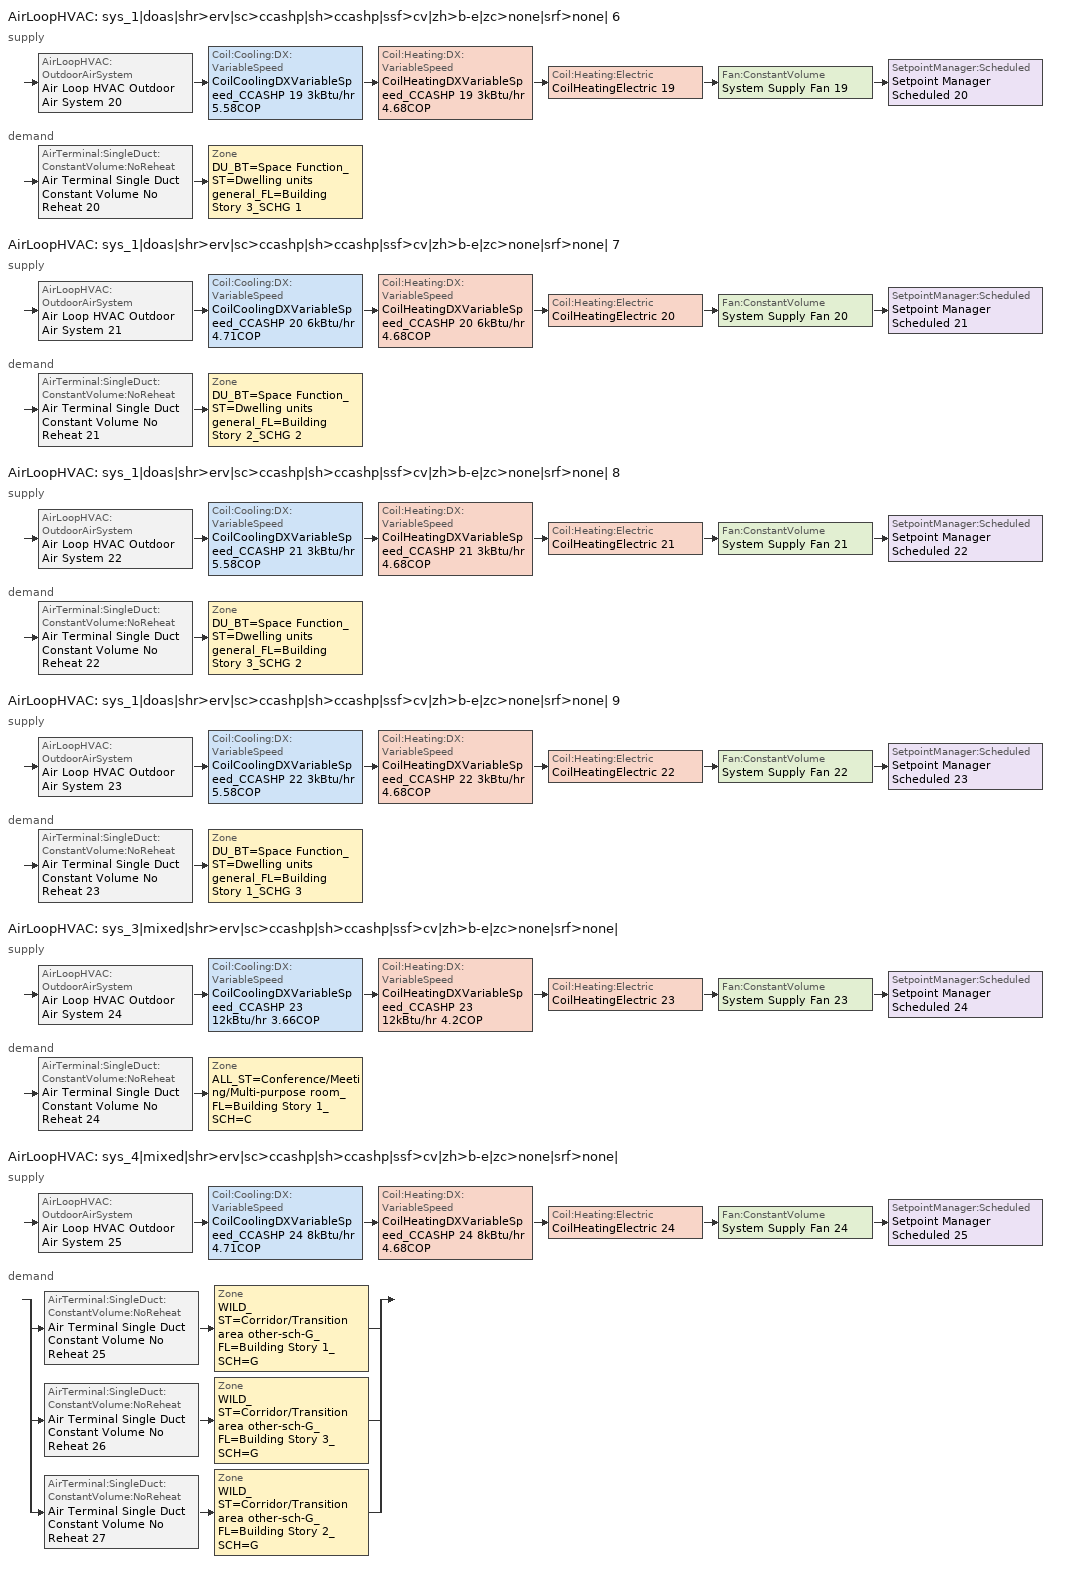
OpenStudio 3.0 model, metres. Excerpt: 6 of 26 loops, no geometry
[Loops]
AirLoopHVAC 'sys_1|doas|shr>erv|sc>ccashp|sh>ccashp|ssf>cv|zh>b-e|zc>none|srf>none| 6'
 supply: AirLoopHVAC:OutdoorAirSystem 'Air Loop HVAC Outdoor Air System 20' > Coil:Cooling:DX:VariableSpeed 'CoilCoolingDXVariableSpeed_CCASHP 19 3kBtu/hr 5.58COP' > Coil:Heating:DX:VariableSpeed 'CoilHeatingDXVariableSpeed_CCASHP 19 3kBtu/hr 4.68COP' > Coil:Heating:Electric 'CoilHeatingElectric 19' > Fan:ConstantVolume 'System Supply Fan 19' > SetpointManager:Scheduled 'Setpoint Manager Scheduled 20'
 demand: AirTerminal:SingleDuct:ConstantVolume:NoReheat 'Air Terminal Single Duct Constant Volume No Reheat 20' > Zone 'DU_BT=Space Function_ST=Dwelling units general_FL=Building Story 3_SCHG 1'
AirLoopHVAC 'sys_1|doas|shr>erv|sc>ccashp|sh>ccashp|ssf>cv|zh>b-e|zc>none|srf>none| 7'
 supply: AirLoopHVAC:OutdoorAirSystem 'Air Loop HVAC Outdoor Air System 21' > Coil:Cooling:DX:VariableSpeed 'CoilCoolingDXVariableSpeed_CCASHP 20 6kBtu/hr 4.71COP' > Coil:Heating:DX:VariableSpeed 'CoilHeatingDXVariableSpeed_CCASHP 20 6kBtu/hr 4.68COP' > Coil:Heating:Electric 'CoilHeatingElectric 20' > Fan:ConstantVolume 'System Supply Fan 20' > SetpointManager:Scheduled 'Setpoint Manager Scheduled 21'
 demand: AirTerminal:SingleDuct:ConstantVolume:NoReheat 'Air Terminal Single Duct Constant Volume No Reheat 21' > Zone 'DU_BT=Space Function_ST=Dwelling units general_FL=Building Story 2_SCHG 2'
AirLoopHVAC 'sys_1|doas|shr>erv|sc>ccashp|sh>ccashp|ssf>cv|zh>b-e|zc>none|srf>none| 8'
 supply: AirLoopHVAC:OutdoorAirSystem 'Air Loop HVAC Outdoor Air System 22' > Coil:Cooling:DX:VariableSpeed 'CoilCoolingDXVariableSpeed_CCASHP 21 3kBtu/hr 5.58COP' > Coil:Heating:DX:VariableSpeed 'CoilHeatingDXVariableSpeed_CCASHP 21 3kBtu/hr 4.68COP' > Coil:Heating:Electric 'CoilHeatingElectric 21' > Fan:ConstantVolume 'System Supply Fan 21' > SetpointManager:Scheduled 'Setpoint Manager Scheduled 22'
 demand: AirTerminal:SingleDuct:ConstantVolume:NoReheat 'Air Terminal Single Duct Constant Volume No Reheat 22' > Zone 'DU_BT=Space Function_ST=Dwelling units general_FL=Building Story 3_SCHG 2'
AirLoopHVAC 'sys_1|doas|shr>erv|sc>ccashp|sh>ccashp|ssf>cv|zh>b-e|zc>none|srf>none| 9'
 supply: AirLoopHVAC:OutdoorAirSystem 'Air Loop HVAC Outdoor Air System 23' > Coil:Cooling:DX:VariableSpeed 'CoilCoolingDXVariableSpeed_CCASHP 22 3kBtu/hr 5.58COP' > Coil:Heating:DX:VariableSpeed 'CoilHeatingDXVariableSpeed_CCASHP 22 3kBtu/hr 4.68COP' > Coil:Heating:Electric 'CoilHeatingElectric 22' > Fan:ConstantVolume 'System Supply Fan 22' > SetpointManager:Scheduled 'Setpoint Manager Scheduled 23'
 demand: AirTerminal:SingleDuct:ConstantVolume:NoReheat 'Air Terminal Single Duct Constant Volume No Reheat 23' > Zone 'DU_BT=Space Function_ST=Dwelling units general_FL=Building Story 1_SCHG 3'
AirLoopHVAC 'sys_3|mixed|shr>erv|sc>ccashp|sh>ccashp|ssf>cv|zh>b-e|zc>none|srf>none|'
 supply: AirLoopHVAC:OutdoorAirSystem 'Air Loop HVAC Outdoor Air System 24' > Coil:Cooling:DX:VariableSpeed 'CoilCoolingDXVariableSpeed_CCASHP 23 12kBtu/hr 3.66COP' > Coil:Heating:DX:VariableSpeed 'CoilHeatingDXVariableSpeed_CCASHP 23 12kBtu/hr 4.2COP' > Coil:Heating:Electric 'CoilHeatingElectric 23' > Fan:ConstantVolume 'System Supply Fan 23' > SetpointManager:Scheduled 'Setpoint Manager Scheduled 24'
 demand: AirTerminal:SingleDuct:ConstantVolume:NoReheat 'Air Terminal Single Duct Constant Volume No Reheat 24' > Zone 'ALL_ST=Conference/Meeting/Multi-purpose room_FL=Building Story 1_SCH=C'
AirLoopHVAC 'sys_4|mixed|shr>erv|sc>ccashp|sh>ccashp|ssf>cv|zh>b-e|zc>none|srf>none|'
 supply: AirLoopHVAC:OutdoorAirSystem 'Air Loop HVAC Outdoor Air System 25' > Coil:Cooling:DX:VariableSpeed 'CoilCoolingDXVariableSpeed_CCASHP 24 8kBtu/hr 4.71COP' > Coil:Heating:DX:VariableSpeed 'CoilHeatingDXVariableSpeed_CCASHP 24 8kBtu/hr 4.68COP' > Coil:Heating:Electric 'CoilHeatingElectric 24' > Fan:ConstantVolume 'System Supply Fan 24' > SetpointManager:Scheduled 'Setpoint Manager Scheduled 25'
 demand: split
  | AirTerminal:SingleDuct:ConstantVolume:NoReheat 'Air Terminal Single Duct Constant Volume No Reheat 25' > Zone 'WILD_ST=Corridor/Transition area other-sch-G_FL=Building Story 1_SCH=G'
  | AirTerminal:SingleDuct:ConstantVolume:NoReheat 'Air Terminal Single Duct Constant Volume No Reheat 26' > Zone 'WILD_ST=Corridor/Transition area other-sch-G_FL=Building Story 3_SCH=G'
  | AirTerminal:SingleDuct:ConstantVolume:NoReheat 'Air Terminal Single Duct Constant Volume No Reheat 27' > Zone 'WILD_ST=Corridor/Transition area other-sch-G_FL=Building Story 2_SCH=G'
[Sizing:Zone] Zone Cooling Design Supply Air Temperature Input Method=SupplyAirTemperature; Zone Cooling Design Supply Air Temperature {C}=13; Zone Cooling Design Supply Air Temperature Difference {deltaC}=11.11; Zone Heating Design Supply Air Temperature Input Method=SupplyAirTemperature; Zone Heating Design Supply Air Temperature {C}=43; Zone Heating Design Supply Air Temperature Difference {deltaC}=11.11; Zone Cooling Design Supply Air Humidity Ratio {kg-H2O/kg-air}=0.0085; Zone Heating Design Supply Air Humidity Ratio {kg-H2O/kg-air}=0.008; Zone Heating Sizing Factor=1.3; Zone Cooling Sizing Factor=1.1; Cooling Design Air Flow Method=DesignDay; Heating Design Air Flow Method=DesignDay; Account for Dedicated Outdoor Air System=No; Dedicated Outdoor Air System Control Strategy=NeutralSupplyAir; Dedicated Outdoor Air Low Setpoint Temperature for Design {C}=autosize; Dedicated Outdoor Air High Setpoint Temperature for Design {C}=autosize
DU_BT=Space Function_ST=Dwelling units general_FL=Building Story 3_SCHG 1; DU_BT=Space Function_ST=Dwelling units general_FL=Building Story 2_SCHG 2; DU_BT=Space Function_ST=Dwelling units general_FL=Building Story 3_SCHG 2; DU_BT=Space Function_ST=Dwelling units general_FL=Building Story 1_SCHG 3; ALL_ST=Conference/Meeting/Multi-purpose room_FL=Building Story 1_SCH=C; WILD_ST=Corridor/Transition area other-sch-G_FL=Building Story 1_SCH=G; WILD_ST=Corridor/Transition area other-sch-G_FL=Building Story 3_SCH=G; WILD_ST=Corridor/Transition area other-sch-G_FL=Building Story 2_SCH=G
[Zone equipment]
DU_BT=Space Function_ST=Dwelling units general_FL=Building Story 3_SCHG 1: Air Terminal Single Duct Constant Volume No Reheat 20, DU_BT=Space Function_ST=Dwelling units general_FL=Building Story 3_SCHG 1 VRF Indoor Unit, DU_BT=Space Function_ST=Dwelling units general_FL=Building Story 3_SCHG 1 Unit Heater
DU_BT=Space Function_ST=Dwelling units general_FL=Building Story 2_SCHG 2: Air Terminal Single Duct Constant Volume No Reheat 21, DU_BT=Space Function_ST=Dwelling units general_FL=Building Story 2_SCHG 2 VRF Indoor Unit, DU_BT=Space Function_ST=Dwelling units general_FL=Building Story 2_SCHG 2 Unit Heater
DU_BT=Space Function_ST=Dwelling units general_FL=Building Story 3_SCHG 2: Air Terminal Single Duct Constant Volume No Reheat 22, DU_BT=Space Function_ST=Dwelling units general_FL=Building Story 3_SCHG 2 VRF Indoor Unit, DU_BT=Space Function_ST=Dwelling units general_FL=Building Story 3_SCHG 2 Unit Heater
DU_BT=Space Function_ST=Dwelling units general_FL=Building Story 1_SCHG 3: Air Terminal Single Duct Constant Volume No Reheat 23, DU_BT=Space Function_ST=Dwelling units general_FL=Building Story 1_SCHG 3 VRF Indoor Unit, DU_BT=Space Function_ST=Dwelling units general_FL=Building Story 1_SCHG 3 Unit Heater
ALL_ST=Conference/Meeting/Multi-purpose room_FL=Building Story 1_SCH=C: Air Terminal Single Duct Constant Volume No Reheat 24, ALL_ST=Conference/Meeting/Multi-purpose room_FL=Building Story 1_SCH=C VRF Indoor Unit, ALL_ST=Conference/Meeting/Multi-purpose room_FL=Building Story 1_SCH=C Unit Heater
WILD_ST=Corridor/Transition area other-sch-G_FL=Building Story 1_SCH=G: Air Terminal Single Duct Constant Volume No Reheat 25, WILD_ST=Corridor/Transition area other-sch-G_FL=Building Story 1_SCH=G VRF Indoor Unit, WILD_ST=Corridor/Transition area other-sch-G_FL=Building Story 1_SCH=G Unit Heater
WILD_ST=Corridor/Transition area other-sch-G_FL=Building Story 3_SCH=G: Air Terminal Single Duct Constant Volume No Reheat 26, WILD_ST=Corridor/Transition area other-sch-G_FL=Building Story 3_SCH=G VRF Indoor Unit, WILD_ST=Corridor/Transition area other-sch-G_FL=Building Story 3_SCH=G Unit Heater
WILD_ST=Corridor/Transition area other-sch-G_FL=Building Story 2_SCH=G: Air Terminal Single Duct Constant Volume No Reheat 27, WILD_ST=Corridor/Transition area other-sch-G_FL=Building Story 2_SCH=G VRF Indoor Unit, WILD_ST=Corridor/Transition area other-sch-G_FL=Building Story 2_SCH=G Unit Heater
[SetpointManager:Scheduled] Control Variable=Temperature
Name | Schedule
Setpoint Manager Scheduled 20 | Makeup-Air Unit Supply Air Temp 42
Setpoint Manager Scheduled 21 | Makeup-Air Unit Supply Air Temp 43
Setpoint Manager Scheduled 22 | Makeup-Air Unit Supply Air Temp 44
Setpoint Manager Scheduled 23 | Makeup-Air Unit Supply Air Temp 45
Setpoint Manager Scheduled 24 | Makeup-Air Unit Supply Air Temp 46
Setpoint Manager Scheduled 25 | Makeup-Air Unit Supply Air Temp 47
[AirLoopHVAC] Design Supply Air Flow Rate {m3/s}=AutoSize
Name | Availability Schedule
sys_1|doas|shr>erv|sc>ccashp|sh>ccashp|ssf>cv|zh>b-e|zc>none|srf>none| 6 | sys_1|doas|shr>none|sc>ccashp|sh>ccashp|ssf>cv|zh>b-e|zc>none|srf>none| 6 Occ Sch
sys_1|doas|shr>erv|sc>ccashp|sh>ccashp|ssf>cv|zh>b-e|zc>none|srf>none| 7 | sys_1|doas|shr>none|sc>ccashp|sh>ccashp|ssf>cv|zh>b-e|zc>none|srf>none| 7 Occ Sch
sys_1|doas|shr>erv|sc>ccashp|sh>ccashp|ssf>cv|zh>b-e|zc>none|srf>none| 8 | sys_1|doas|shr>none|sc>ccashp|sh>ccashp|ssf>cv|zh>b-e|zc>none|srf>none| 8 Occ Sch
sys_1|doas|shr>erv|sc>ccashp|sh>ccashp|ssf>cv|zh>b-e|zc>none|srf>none| 9 | sys_1|doas|shr>none|sc>ccashp|sh>ccashp|ssf>cv|zh>b-e|zc>none|srf>none| 9 Occ Sch
sys_3|mixed|shr>erv|sc>ccashp|sh>ccashp|ssf>cv|zh>b-e|zc>none|srf>none| | sys_3|mixed|shr>none|sc>ccashp|sh>ccashp|ssf>cv|zh>b-e|zc>none|srf>none| Occ Sch
sys_4|mixed|shr>erv|sc>ccashp|sh>ccashp|ssf>cv|zh>b-e|zc>none|srf>none| | sys_4|mixed|shr>none|sc>ccashp|sh>ccashp|ssf>cv|zh>b-e|zc>none|srf>none| Occ Sch
[Sizing:System] Type of Load to Size On=VentilationRequirement; Design Outdoor Air Flow Rate {m3/s}=Autosize; Central Heating Maximum System Air Flow Ratio=1; Preheat Design Temperature {C}=7; Preheat Design Humidity Ratio {kg-H2O/kg-Air}=0.008; Precool Design Temperature {C}=13; Precool Design Humidity Ratio {kg-H2O/kg-Air}=0.008; Central Cooling Design Supply Air Temperature {C}=19.9; Central Heating Design Supply Air Temperature {C}=20; Sizing Option=NonCoincident; 100% Outdoor Air in Cooling=Yes; 100% Outdoor Air in Heating=Yes; Central Cooling Design Supply Air Humidity Ratio {kg-H2O/kg-Air}=0.0085; Central Heating Design Supply Air Humidity Ratio {kg-H2O/kg-Air}=0.008; Cooling Design Air Flow Method=DesignDay; Cooling Design Air Flow Rate {m3/s}=0; Heating Design Air Flow Method=DesignDay; Heating Design Air Flow Rate {m3/s}=0; System Outdoor Air Method=ZoneSum; Zone Maximum Outdoor Air Fraction=1; Cooling Supply Air Flow Rate Per Floor Area {m3/s-m2}=0.00996765; Cooling Fraction of Autosized Cooling Supply Air Flow Rate=1; Cooling Supply Air Flow Rate Per Unit Cooling Capacity {m3/s-W}=3.94755e-05; Heating Supply Air Flow Rate Per Floor Area {m3/s-m2}=0.00996765; Heating Fraction of Autosized Heating Supply Air Flow Rate=1; Heating Fraction of Autosized Cooling Supply Air Flow Rate=1; Heating Supply Air Flow Rate Per Unit Heating Capacity {m3/s-W}=3.15882e-05; Cooling Design Capacity Method=CoolingDesignCapacity; Cooling Design Capacity {W}=autosize; Cooling Design Capacity Per Floor Area {W/m2}=234.7; Fraction of Autosized Cooling Design Capacity=1; Heating Design Capacity Method=HeatingDesignCapacity; Heating Design Capacity {W}=autosize; Heating Design Capacity Per Floor Area {W/m2}=157; Fraction of Autosized Heating Design Capacity=1; Central Cooling Capacity Control Method=OnOff
sys_1|doas|shr>erv|sc>ccashp|sh>ccashp|ssf>cv|zh>b-e|zc>none|srf>none| 6; sys_1|doas|shr>erv|sc>ccashp|sh>ccashp|ssf>cv|zh>b-e|zc>none|srf>none| 7; sys_1|doas|shr>erv|sc>ccashp|sh>ccashp|ssf>cv|zh>b-e|zc>none|srf>none| 8; sys_1|doas|shr>erv|sc>ccashp|sh>ccashp|ssf>cv|zh>b-e|zc>none|srf>none| 9; sys_3|mixed|shr>erv|sc>ccashp|sh>ccashp|ssf>cv|zh>b-e|zc>none|srf>none|; sys_4|mixed|shr>erv|sc>ccashp|sh>ccashp|ssf>cv|zh>b-e|zc>none|srf>none|
[Fan:ConstantVolume] Availability Schedule=Always On Discrete; Fan Total Efficiency=0.39975; Maximum Flow Rate {m3/s}=AutoSize; Motor Efficiency=0.615
Name | Pressure Rise {Pa}
System Supply Fan 19; System Supply Fan 20; System Supply Fan 21; System Supply Fan 22; System Supply Fan 23; System Supply Fan 24 | 640
DU_BT=Space Function_ST=Dwelling units general_FL=Building Story 3_SCHG 1 Unit Heater Fan; DU_BT=Space Function_ST=Dwelling units general_FL=Building Story 2_SCHG 2 Unit Heater Fan; DU_BT=Space Function_ST=Dwelling units general_FL=Building Story 3_SCHG 2 Unit Heater Fan; DU_BT=Space Function_ST=Dwelling units general_FL=Building Story 1_SCHG 3 Unit Heater Fan; ALL_ST=Conference/Meeting/Multi-purpose room_FL=Building Story 1_SCH=C Unit Heater Fan; WILD_ST=Corridor/Transition area other-sch-G_FL=Building Story 1_SCH=G Unit Heater Fan; WILD_ST=Corridor/Transition area other-sch-G_FL=Building Story 2_SCH=G Unit Heater Fan; WILD_ST=Corridor/Transition area other-sch-G_FL=Building Story 3_SCH=G Unit Heater Fan | 36.8769
[Coil:Cooling:DX:VariableSpeed] Nominal Speed Level=1; Rated Air Flow Rate At Selected Nominal Speed Level {m3/s}=autosize; Nominal Time for Condensate to Begin Leaving the Coil {s}=0; Initial Moisture Evaporation Rate Divided by Steady-State AC Latent Capacity=0; Condenser Type=AirCooled; Evaporative Condenser Pump Rated Power Consumption {W}=0; Crankcase Heater Capacity {W}=0; Maximum Outdoor Dry-Bulb Temperature for Crankcase Heater Operation {C}=10; Minimum Outdoor Dry-Bulb Temperature for Compressor Operation {C}=-25; Basin Heater Capacity {W/K}=0; Basin Heater Setpoint Temperature {C}=2
Name | Gross Rated Total Cooling Capacity At Selected Nominal Speed Level {W} | Energy Part Load Fraction Curve
CoilCoolingDXVariableSpeed_CCASHP 19 3kBtu/hr 5.58COP | 907.753 | Mitsubishi Hyper Heating VRF Outdoor Unit CPLFFPLR curve 11
CoilCoolingDXVariableSpeed_CCASHP 20 6kBtu/hr 4.71COP | 1815.51 | Mitsubishi Hyper Heating VRF Outdoor Unit CPLFFPLR curve 13
CoilCoolingDXVariableSpeed_CCASHP 21 3kBtu/hr 5.58COP | 907.753 | Mitsubishi Hyper Heating VRF Outdoor Unit CPLFFPLR curve 14
CoilCoolingDXVariableSpeed_CCASHP 22 3kBtu/hr 5.58COP | 907.753 | Mitsubishi Hyper Heating VRF Outdoor Unit CPLFFPLR curve 15
CoilCoolingDXVariableSpeed_CCASHP 23 12kBtu/hr 3.66COP | 3580.77 | Mitsubishi Hyper Heating VRF Outdoor Unit CPLFFPLR curve 16
CoilCoolingDXVariableSpeed_CCASHP 24 8kBtu/hr 4.71COP | 2439.54 | Mitsubishi Hyper Heating VRF Outdoor Unit CPLFFPLR curve 17
[Coil:Heating:Electric] Availability Schedule=Always On Discrete
CoilHeatingElectric 19; CoilHeatingElectric 20; CoilHeatingElectric 21; CoilHeatingElectric 22; CoilHeatingElectric 23; CoilHeatingElectric 24; DU_BT=Space Function_ST=Dwelling units general_FL=Building Story 3_SCHG 1 Unit Heater Htg Coil; DU_BT=Space Function_ST=Dwelling units general_FL=Building Story 2_SCHG 2 Unit Heater Htg Coil; DU_BT=Space Function_ST=Dwelling units general_FL=Building Story 3_SCHG 2 Unit Heater Htg Coil; DU_BT=Space Function_ST=Dwelling units general_FL=Building Story 1_SCHG 3 Unit Heater Htg Coil; ALL_ST=Conference/Meeting/Multi-purpose room_FL=Building Story 1_SCH=C Unit Heater Htg Coil; WILD_ST=Corridor/Transition area other-sch-G_FL=Building Story 1_SCH=G Unit Heater Htg Coil; WILD_ST=Corridor/Transition area other-sch-G_FL=Building Story 2_SCH=G Unit Heater Htg Coil; WILD_ST=Corridor/Transition area other-sch-G_FL=Building Story 3_SCH=G Unit Heater Htg Coil
[Coil:Heating:DX:VariableSpeed] Nominal Speed Level=1; Rated Air Flow Rate At Selected Nominal Speed Level {m3/s}=autosize; Minimum Outdoor Dry-Bulb Temperature for Compressor Operation {C}=-25; Maximum Outdoor Dry-Bulb Temperature for Defrost Operation {C}=5; Crankcase Heater Capacity {W}=0.001; Maximum Outdoor Dry-Bulb Temperature for Crankcase Heater Operation {C}=10; Defrost Strategy=ReverseCycle; Defrost Control=OnDemand; Defrost Time Period Fraction=0.166667; Resistive Defrost Heater Capacity {W}=autosize
Name | Rated Heating Capacity At Selected Nominal Speed Level {W} | Energy Part Load Fraction Curve | Defrost Energy Input Ratio Function of Temperature Curve
CoilHeatingDXVariableSpeed_CCASHP 19 3kBtu/hr 4.68COP | 907.753 | Mitsubishi Hyper Heating VRF Outdoor Unit HPLFFPLR curve 11 | Mitsubishi Hyper Heating VRF Outdoor Unit Defrost HEIRFT curve 19
CoilHeatingDXVariableSpeed_CCASHP 20 6kBtu/hr 4.68COP | 1815.51 | Mitsubishi Hyper Heating VRF Outdoor Unit HPLFFPLR curve 13 | Mitsubishi Hyper Heating VRF Outdoor Unit Defrost HEIRFT curve 20
CoilHeatingDXVariableSpeed_CCASHP 21 3kBtu/hr 4.68COP | 907.753 | Mitsubishi Hyper Heating VRF Outdoor Unit HPLFFPLR curve 14 | Mitsubishi Hyper Heating VRF Outdoor Unit Defrost HEIRFT curve 21
CoilHeatingDXVariableSpeed_CCASHP 22 3kBtu/hr 4.68COP | 907.753 | Mitsubishi Hyper Heating VRF Outdoor Unit HPLFFPLR curve 15 | Mitsubishi Hyper Heating VRF Outdoor Unit Defrost HEIRFT curve 22
CoilHeatingDXVariableSpeed_CCASHP 23 12kBtu/hr 4.2COP | 3580.77 | Mitsubishi Hyper Heating VRF Outdoor Unit HPLFFPLR curve 16 | Mitsubishi Hyper Heating VRF Outdoor Unit Defrost HEIRFT curve 23
CoilHeatingDXVariableSpeed_CCASHP 24 8kBtu/hr 4.68COP | 2439.54 | Mitsubishi Hyper Heating VRF Outdoor Unit HPLFFPLR curve 17 | Mitsubishi Hyper Heating VRF Outdoor Unit Defrost HEIRFT curve 24
[Controller:OutdoorAir] Minimum Outdoor Air Flow Rate {m3/s}=autosize; Maximum Outdoor Air Flow Rate {m3/s}=Autosize; Economizer Control Type=NoEconomizer; Economizer Control Action Type=ModulateFlow; Economizer Maximum Limit Dry-Bulb Temperature {C}=28; Economizer Maximum Limit Enthalpy {J/kg}=64000; Economizer Minimum Limit Dry-Bulb Temperature {C}=-100; Lockout Type=NoLockout; Minimum Limit Type=FixedMinimum; High Humidity Control=No; Heat Recovery Bypass Control Type=BypassWhenWithinEconomizerLimits
Name | Minimum Outdoor Air Schedule | Controller Mechanical Ventilation
Controller Outdoor Air 20 | sys_1|doas|shr>none|sc>ccashp|sh>ccashp|ssf>cv|zh>b-e|zc>none|srf>none| 6 Occ Sch | Controller Mechanical Ventilation 20
Controller Outdoor Air 21 | sys_1|doas|shr>none|sc>ccashp|sh>ccashp|ssf>cv|zh>b-e|zc>none|srf>none| 7 Occ Sch | Controller Mechanical Ventilation 21
Controller Outdoor Air 22 | sys_1|doas|shr>none|sc>ccashp|sh>ccashp|ssf>cv|zh>b-e|zc>none|srf>none| 8 Occ Sch | Controller Mechanical Ventilation 22
Controller Outdoor Air 23 | sys_1|doas|shr>none|sc>ccashp|sh>ccashp|ssf>cv|zh>b-e|zc>none|srf>none| 9 Occ Sch | Controller Mechanical Ventilation 23
Controller Outdoor Air 24 | sys_3|mixed|shr>none|sc>ccashp|sh>ccashp|ssf>cv|zh>b-e|zc>none|srf>none| Occ Sch | Controller Mechanical Ventilation 24
Controller Outdoor Air 25 | sys_4|mixed|shr>none|sc>ccashp|sh>ccashp|ssf>cv|zh>b-e|zc>none|srf>none| Occ Sch | Controller Mechanical Ventilation 25
[Controller:MechanicalVentilation] Availability Schedule=Always On Discrete; System Outdoor Air Method=ZoneSum
Controller Mechanical Ventilation 20; Controller Mechanical Ventilation 21; Controller Mechanical Ventilation 22; Controller Mechanical Ventilation 23; Controller Mechanical Ventilation 24; Controller Mechanical Ventilation 25
[AirLoopHVAC:OutdoorAirSystem]
Name | Controller
Air Loop HVAC Outdoor Air System 20 | Controller Outdoor Air 20
Air Loop HVAC Outdoor Air System 21 | Controller Outdoor Air 21
Air Loop HVAC Outdoor Air System 22 | Controller Outdoor Air 22
Air Loop HVAC Outdoor Air System 23 | Controller Outdoor Air 23
Air Loop HVAC Outdoor Air System 24 | Controller Outdoor Air 24
Air Loop HVAC Outdoor Air System 25 | Controller Outdoor Air 25
[AirTerminal:SingleDuct:ConstantVolume:NoReheat] Availability Schedule=Always On Discrete; Maximum Air Flow Rate {m3/s}=AutoSize
Air Terminal Single Duct Constant Volume No Reheat 20; Air Terminal Single Duct Constant Volume No Reheat 21; Air Terminal Single Duct Constant Volume No Reheat 22; Air Terminal Single Duct Constant Volume No Reheat 23; Air Terminal Single Duct Constant Volume No Reheat 24; Air Terminal Single Duct Constant Volume No Reheat 25; Air Terminal Single Duct Constant Volume No Reheat 26; Air Terminal Single Duct Constant Volume No Reheat 27
[Fan:OnOff] Availability Schedule=Always On Discrete; Fan Total Efficiency=0.39975; Pressure Rise {Pa}=36.8769; Maximum Flow Rate {m3/s}=autosize; Motor Efficiency=0.615; Motor In Airstream Fraction=1
Name | Fan Power Ratio Function of Speed Ratio Curve | Fan Efficiency Ratio Function of Speed Ratio Curve
DU_BT=Space Function_ST=Dwelling units general_FL=Building Story 3_SCHG 1 VRF Fan | Fan On Off Power Curve 19 | Fan On Off Efficiency Curve 19
DU_BT=Space Function_ST=Dwelling units general_FL=Building Story 2_SCHG 2 VRF Fan | Fan On Off Power Curve 20 | Fan On Off Efficiency Curve 20
DU_BT=Space Function_ST=Dwelling units general_FL=Building Story 3_SCHG 2 VRF Fan | Fan On Off Power Curve 21 | Fan On Off Efficiency Curve 21
DU_BT=Space Function_ST=Dwelling units general_FL=Building Story 1_SCHG 3 VRF Fan | Fan On Off Power Curve 22 | Fan On Off Efficiency Curve 22
ALL_ST=Conference/Meeting/Multi-purpose room_FL=Building Story 1_SCH=C VRF Fan | Fan On Off Power Curve 23 | Fan On Off Efficiency Curve 23
WILD_ST=Corridor/Transition area other-sch-G_FL=Building Story 1_SCH=G VRF Fan | Fan On Off Power Curve 24 | Fan On Off Efficiency Curve 24
WILD_ST=Corridor/Transition area other-sch-G_FL=Building Story 2_SCH=G VRF Fan | Fan On Off Power Curve 25 | Fan On Off Efficiency Curve 25
WILD_ST=Corridor/Transition area other-sch-G_FL=Building Story 3_SCH=G VRF Fan | Fan On Off Power Curve 26 | Fan On Off Efficiency Curve 26
[Coil:Cooling:DX:VariableRefrigerantFlow] Availability Schedule=Always On Discrete; Rated Total Cooling Capacity {W}=autosize; Rated Sensible Heat Ratio=autosize; Rated Air Flow Rate {m3/s}=autosize
Name | Cooling Capacity Ratio Modifier Function of Temperature Curve | Cooling Capacity Modifier Curve Function of Flow Fraction
DU_BT=Space Function_ST=Dwelling units general_FL=Building Story 3_SCHG 1 VRF Clg Coil | VRFTUCoolCapFT 19 | VRFACCoolCapFFF 19
DU_BT=Space Function_ST=Dwelling units general_FL=Building Story 2_SCHG 2 VRF Clg Coil | VRFTUCoolCapFT 20 | VRFACCoolCapFFF 20
DU_BT=Space Function_ST=Dwelling units general_FL=Building Story 3_SCHG 2 VRF Clg Coil | VRFTUCoolCapFT 21 | VRFACCoolCapFFF 21
DU_BT=Space Function_ST=Dwelling units general_FL=Building Story 1_SCHG 3 VRF Clg Coil | VRFTUCoolCapFT 22 | VRFACCoolCapFFF 22
ALL_ST=Conference/Meeting/Multi-purpose room_FL=Building Story 1_SCH=C VRF Clg Coil | VRFTUCoolCapFT 23 | VRFACCoolCapFFF 23
WILD_ST=Corridor/Transition area other-sch-G_FL=Building Story 1_SCH=G VRF Clg Coil | VRFTUCoolCapFT 24 | VRFACCoolCapFFF 24
WILD_ST=Corridor/Transition area other-sch-G_FL=Building Story 2_SCH=G VRF Clg Coil | VRFTUCoolCapFT 25 | VRFACCoolCapFFF 25
WILD_ST=Corridor/Transition area other-sch-G_FL=Building Story 3_SCH=G VRF Clg Coil | VRFTUCoolCapFT 26 | VRFACCoolCapFFF 26
[Coil:Heating:DX:VariableRefrigerantFlow] Availability Schedule=Always On Discrete; Rated Total Heating Capacity {W}=autosize; Rated Air Flow Rate {m3/s}=autosize
Name | Heating Capacity Ratio Modifier Function of Temperature Curve | Heating Capacity Modifier Function of Flow Fraction Curve
DU_BT=Space Function_ST=Dwelling units general_FL=Building Story 3_SCHG 1 VRF Htg Coil | Coil Heating DX Variable Refrigerant Flow 1 VRFTUHeatCAPFT 19 | Coil Heating DX Variable Refrigerant Flow 1 VRFACCoolCapFFF 19
DU_BT=Space Function_ST=Dwelling units general_FL=Building Story 2_SCHG 2 VRF Htg Coil | Coil Heating DX Variable Refrigerant Flow 1 VRFTUHeatCAPFT 20 | Coil Heating DX Variable Refrigerant Flow 1 VRFACCoolCapFFF 20
DU_BT=Space Function_ST=Dwelling units general_FL=Building Story 3_SCHG 2 VRF Htg Coil | Coil Heating DX Variable Refrigerant Flow 1 VRFTUHeatCAPFT 21 | Coil Heating DX Variable Refrigerant Flow 1 VRFACCoolCapFFF 21
DU_BT=Space Function_ST=Dwelling units general_FL=Building Story 1_SCHG 3 VRF Htg Coil | Coil Heating DX Variable Refrigerant Flow 1 VRFTUHeatCAPFT 22 | Coil Heating DX Variable Refrigerant Flow 1 VRFACCoolCapFFF 22
ALL_ST=Conference/Meeting/Multi-purpose room_FL=Building Story 1_SCH=C VRF Htg Coil | Coil Heating DX Variable Refrigerant Flow 1 VRFTUHeatCAPFT 23 | Coil Heating DX Variable Refrigerant Flow 1 VRFACCoolCapFFF 23
WILD_ST=Corridor/Transition area other-sch-G_FL=Building Story 1_SCH=G VRF Htg Coil | Coil Heating DX Variable Refrigerant Flow 1 VRFTUHeatCAPFT 24 | Coil Heating DX Variable Refrigerant Flow 1 VRFACCoolCapFFF 24
WILD_ST=Corridor/Transition area other-sch-G_FL=Building Story 2_SCH=G VRF Htg Coil | Coil Heating DX Variable Refrigerant Flow 1 VRFTUHeatCAPFT 25 | Coil Heating DX Variable Refrigerant Flow 1 VRFACCoolCapFFF 25
WILD_ST=Corridor/Transition area other-sch-G_FL=Building Story 3_SCH=G VRF Htg Coil | Coil Heating DX Variable Refrigerant Flow 1 VRFTUHeatCAPFT 26 | Coil Heating DX Variable Refrigerant Flow 1 VRFACCoolCapFFF 26
[ZoneHVAC:TerminalUnit:VariableRefrigerantFlow] Terminal Unit Availability schedule=Always On Discrete; Supply Air Flow Rate During Cooling Operation {m3/s}=autosize; Supply Air Flow Rate When No Cooling is Needed {m3/s}=autosize; Supply Air Flow Rate During Heating Operation {m3/s}=autosize; Supply Air Flow Rate When No Heating is Needed {m3/s}=autosize; Outdoor Air Flow Rate During Cooling Operation {m3/s}=1e-06; Outdoor Air Flow Rate During Heating Operation {m3/s}=1e-06; Outdoor Air Flow Rate When No Cooling or Heating is Needed {m3/s}=1e-06; Supply Air Fan Operating Mode Schedule=Always Off Discrete; Zone Terminal Unit On Parasitic Electric Energy Use {W}=1e-06; Zone Terminal Unit Off Parasitic Electric Energy Use {W}=1e-06; Rated Total Heating Capacity Sizing Ratio {W/W}=1.3; Maximum Supply Air Temperature from Supplemental Heater {C}=Autosize; Maximum Outdoor Dry-Bulb Temperature for Supplemental Heater Operation {C}=21
Name | Supply Air Fan | Cooling Coil | Heating Coil
DU_BT=Space Function_ST=Dwelling units general_FL=Building Story 3_SCHG 1 VRF Indoor Unit | DU_BT=Space Function_ST=Dwelling units general_FL=Building Story 3_SCHG 1 VRF Fan | DU_BT=Space Function_ST=Dwelling units general_FL=Building Story 3_SCHG 1 VRF Clg Coil | DU_BT=Space Function_ST=Dwelling units general_FL=Building Story 3_SCHG 1 VRF Htg Coil
DU_BT=Space Function_ST=Dwelling units general_FL=Building Story 2_SCHG 2 VRF Indoor Unit | DU_BT=Space Function_ST=Dwelling units general_FL=Building Story 2_SCHG 2 VRF Fan | DU_BT=Space Function_ST=Dwelling units general_FL=Building Story 2_SCHG 2 VRF Clg Coil | DU_BT=Space Function_ST=Dwelling units general_FL=Building Story 2_SCHG 2 VRF Htg Coil
DU_BT=Space Function_ST=Dwelling units general_FL=Building Story 3_SCHG 2 VRF Indoor Unit | DU_BT=Space Function_ST=Dwelling units general_FL=Building Story 3_SCHG 2 VRF Fan | DU_BT=Space Function_ST=Dwelling units general_FL=Building Story 3_SCHG 2 VRF Clg Coil | DU_BT=Space Function_ST=Dwelling units general_FL=Building Story 3_SCHG 2 VRF Htg Coil
DU_BT=Space Function_ST=Dwelling units general_FL=Building Story 1_SCHG 3 VRF Indoor Unit | DU_BT=Space Function_ST=Dwelling units general_FL=Building Story 1_SCHG 3 VRF Fan | DU_BT=Space Function_ST=Dwelling units general_FL=Building Story 1_SCHG 3 VRF Clg Coil | DU_BT=Space Function_ST=Dwelling units general_FL=Building Story 1_SCHG 3 VRF Htg Coil
ALL_ST=Conference/Meeting/Multi-purpose room_FL=Building Story 1_SCH=C VRF Indoor Unit | ALL_ST=Conference/Meeting/Multi-purpose room_FL=Building Story 1_SCH=C VRF Fan | ALL_ST=Conference/Meeting/Multi-purpose room_FL=Building Story 1_SCH=C VRF Clg Coil | ALL_ST=Conference/Meeting/Multi-purpose room_FL=Building Story 1_SCH=C VRF Htg Coil
WILD_ST=Corridor/Transition area other-sch-G_FL=Building Story 1_SCH=G VRF Indoor Unit | WILD_ST=Corridor/Transition area other-sch-G_FL=Building Story 1_SCH=G VRF Fan | WILD_ST=Corridor/Transition area other-sch-G_FL=Building Story 1_SCH=G VRF Clg Coil | WILD_ST=Corridor/Transition area other-sch-G_FL=Building Story 1_SCH=G VRF Htg Coil
WILD_ST=Corridor/Transition area other-sch-G_FL=Building Story 2_SCH=G VRF Indoor Unit | WILD_ST=Corridor/Transition area other-sch-G_FL=Building Story 2_SCH=G VRF Fan | WILD_ST=Corridor/Transition area other-sch-G_FL=Building Story 2_SCH=G VRF Clg Coil | WILD_ST=Corridor/Transition area other-sch-G_FL=Building Story 2_SCH=G VRF Htg Coil
WILD_ST=Corridor/Transition area other-sch-G_FL=Building Story 3_SCH=G VRF Indoor Unit | WILD_ST=Corridor/Transition area other-sch-G_FL=Building Story 3_SCH=G VRF Fan | WILD_ST=Corridor/Transition area other-sch-G_FL=Building Story 3_SCH=G VRF Clg Coil | WILD_ST=Corridor/Transition area other-sch-G_FL=Building Story 3_SCH=G VRF Htg Coil
[ZoneHVAC:UnitHeater] Availability Schedule=Always On Discrete; Maximum Supply Air Flow Rate {m3/s}=autosize; Fan Control Type=OnOff; Maximum Hot Water Flow Rate {m3/s}=autosize; Minimum Hot Water Flow Rate {m3/s}=0; Heating Convergence Tolerance=0.001
Name | Supply Air Fan | Heating Coil
DU_BT=Space Function_ST=Dwelling units general_FL=Building Story 3_SCHG 1 Unit Heater | DU_BT=Space Function_ST=Dwelling units general_FL=Building Story 3_SCHG 1 Unit Heater Fan | DU_BT=Space Function_ST=Dwelling units general_FL=Building Story 3_SCHG 1 Unit Heater Htg Coil
DU_BT=Space Function_ST=Dwelling units general_FL=Building Story 2_SCHG 2 Unit Heater | DU_BT=Space Function_ST=Dwelling units general_FL=Building Story 2_SCHG 2 Unit Heater Fan | DU_BT=Space Function_ST=Dwelling units general_FL=Building Story 2_SCHG 2 Unit Heater Htg Coil
DU_BT=Space Function_ST=Dwelling units general_FL=Building Story 3_SCHG 2 Unit Heater | DU_BT=Space Function_ST=Dwelling units general_FL=Building Story 3_SCHG 2 Unit Heater Fan | DU_BT=Space Function_ST=Dwelling units general_FL=Building Story 3_SCHG 2 Unit Heater Htg Coil
DU_BT=Space Function_ST=Dwelling units general_FL=Building Story 1_SCHG 3 Unit Heater | DU_BT=Space Function_ST=Dwelling units general_FL=Building Story 1_SCHG 3 Unit Heater Fan | DU_BT=Space Function_ST=Dwelling units general_FL=Building Story 1_SCHG 3 Unit Heater Htg Coil
ALL_ST=Conference/Meeting/Multi-purpose room_FL=Building Story 1_SCH=C Unit Heater | ALL_ST=Conference/Meeting/Multi-purpose room_FL=Building Story 1_SCH=C Unit Heater Fan | ALL_ST=Conference/Meeting/Multi-purpose room_FL=Building Story 1_SCH=C Unit Heater Htg Coil
WILD_ST=Corridor/Transition area other-sch-G_FL=Building Story 1_SCH=G Unit Heater | WILD_ST=Corridor/Transition area other-sch-G_FL=Building Story 1_SCH=G Unit Heater Fan | WILD_ST=Corridor/Transition area other-sch-G_FL=Building Story 1_SCH=G Unit Heater Htg Coil
WILD_ST=Corridor/Transition area other-sch-G_FL=Building Story 2_SCH=G Unit Heater | WILD_ST=Corridor/Transition area other-sch-G_FL=Building Story 2_SCH=G Unit Heater Fan | WILD_ST=Corridor/Transition area other-sch-G_FL=Building Story 2_SCH=G Unit Heater Htg Coil
WILD_ST=Corridor/Transition area other-sch-G_FL=Building Story 3_SCH=G Unit Heater | WILD_ST=Corridor/Transition area other-sch-G_FL=Building Story 3_SCH=G Unit Heater Fan | WILD_ST=Corridor/Transition area other-sch-G_FL=Building Story 3_SCH=G Unit Heater Htg Coil
[HeatExchanger:AirToAir:SensibleAndLatent] Availability Schedule=Always On Discrete; Nominal Supply Air Flow Rate {m3/s}=autosize; Sensible Effectiveness at 100% Heating Air Flow=0.5; Latent Effectiveness at 100% Heating Air Flow=0.5; Sensible Effectiveness at 75% Heating Air Flow=0.5; Latent Effectiveness at 75% Heating Air Flow=0.5; Sensible Effectiveness at 100% Cooling Air Flow=0.5; Latent Effectiveness at 100% Cooling Air Flow=0.5; Sensible Effectiveness at 75% Cooling Air Flow=0.5; Latent Effectiveness at 75% Cooling Air Flow=0.5; Supply Air Outlet Temperature Control=Yes; Heat Exchanger Type=Rotary; Frost Control Type=ExhaustOnly; Threshold Temperature {C}=-23.3; Initial Defrost Time Fraction=0.167; Rate of Defrost Time Fraction Increase {1/K}=1.44; Economizer Lockout=Yes
Name | Nominal Electric Power {W}
sys_1|doas|shr>none|sc>ccashp|sh>ccashp|ssf>cv|zh>b-e|zc>none|srf>none| 1 ERV; sys_1|doas|shr>none|sc>ccashp|sh>ccashp|ssf>cv|zh>b-e|zc>none|srf>none| 11 ERV; sys_1|doas|shr>none|sc>ccashp|sh>ccashp|ssf>cv|zh>b-e|zc>none|srf>none| 13 ERV; sys_1|doas|shr>none|sc>ccashp|sh>ccashp|ssf>cv|zh>b-e|zc>none|srf>none| 16 ERV; sys_1|doas|shr>none|sc>ccashp|sh>ccashp|ssf>cv|zh>b-e|zc>none|srf>none| 18 ERV; sys_1|doas|shr>none|sc>ccashp|sh>ccashp|ssf>cv|zh>b-e|zc>none|srf>none| 19 ERV; sys_1|doas|shr>none|sc>ccashp|sh>ccashp|ssf>cv|zh>b-e|zc>none|srf>none| 2 ERV; sys_1|doas|shr>none|sc>ccashp|sh>ccashp|ssf>cv|zh>b-e|zc>none|srf>none| 20 ERV; sys_1|doas|shr>none|sc>ccashp|sh>ccashp|ssf>cv|zh>b-e|zc>none|srf>none| 21 ERV; sys_1|doas|shr>none|sc>ccashp|sh>ccashp|ssf>cv|zh>b-e|zc>none|srf>none| 22 ERV; sys_1|doas|shr>none|sc>ccashp|sh>ccashp|ssf>cv|zh>b-e|zc>none|srf>none| 3 ERV; sys_1|doas|shr>none|sc>ccashp|sh>ccashp|ssf>cv|zh>b-e|zc>none|srf>none| 4 ERV; sys_1|doas|shr>none|sc>ccashp|sh>ccashp|ssf>cv|zh>b-e|zc>none|srf>none| 6 ERV; sys_1|doas|shr>none|sc>ccashp|sh>ccashp|ssf>cv|zh>b-e|zc>none|srf>none| 8 ERV; sys_1|doas|shr>none|sc>ccashp|sh>ccashp|ssf>cv|zh>b-e|zc>none|srf>none| 9 ERV | 75.2784
sys_1|doas|shr>none|sc>ccashp|sh>ccashp|ssf>cv|zh>b-e|zc>none|srf>none| 10 ERV; sys_1|doas|shr>none|sc>ccashp|sh>ccashp|ssf>cv|zh>b-e|zc>none|srf>none| 12 ERV; sys_1|doas|shr>none|sc>ccashp|sh>ccashp|ssf>cv|zh>b-e|zc>none|srf>none| 14 ERV; sys_1|doas|shr>none|sc>ccashp|sh>ccashp|ssf>cv|zh>b-e|zc>none|srf>none| 15 ERV; sys_1|doas|shr>none|sc>ccashp|sh>ccashp|ssf>cv|zh>b-e|zc>none|srf>none| 17 ERV; sys_1|doas|shr>none|sc>ccashp|sh>ccashp|ssf>cv|zh>b-e|zc>none|srf>none| 5 ERV; sys_1|doas|shr>none|sc>ccashp|sh>ccashp|ssf>cv|zh>b-e|zc>none|srf>none| 7 ERV | 100.557
sys_3|mixed|shr>none|sc>ccashp|sh>ccashp|ssf>cv|zh>b-e|zc>none|srf>none| ERV | 149.715
sys_4|mixed|shr>none|sc>ccashp|sh>ccashp|ssf>cv|zh>b-e|zc>none|srf>none| ERV | 117.935
[SetpointManager:OutdoorAirPretreat] Minimum Setpoint Temperature {C}=-99; Maximum Setpoint Temperature {C}=99; Minimum Setpoint Humidity Ratio {kgWater/kgDryAir}=1e-05; Maximum Setpoint Humidity Ratio {kgWater/kgDryAir}=1
Setpoint Manager Outdoor Air Pretreat 1; Setpoint Manager Outdoor Air Pretreat 2; Setpoint Manager Outdoor Air Pretreat 3; Setpoint Manager Outdoor Air Pretreat 4; Setpoint Manager Outdoor Air Pretreat 5; Setpoint Manager Outdoor Air Pretreat 6; Setpoint Manager Outdoor Air Pretreat 7; Setpoint Manager Outdoor Air Pretreat 8; Setpoint Manager Outdoor Air Pretreat 9; Setpoint Manager Outdoor Air Pretreat 10; Setpoint Manager Outdoor Air Pretreat 11; Setpoint Manager Outdoor Air Pretreat 12; Setpoint Manager Outdoor Air Pretreat 13; Setpoint Manager Outdoor Air Pretreat 14; Setpoint Manager Outdoor Air Pretreat 15; Setpoint Manager Outdoor Air Pretreat 16; Setpoint Manager Outdoor Air Pretreat 17; Setpoint Manager Outdoor Air Pretreat 18; Setpoint Manager Outdoor Air Pretreat 19; Setpoint Manager Outdoor Air Pretreat 20; Setpoint Manager Outdoor Air Pretreat 21; Setpoint Manager Outdoor Air Pretreat 22; Setpoint Manager Outdoor Air Pretreat 23; Setpoint Manager Outdoor Air Pretreat 24; Setpoint Manager Outdoor Air Pretreat 25
[Schedule:Constant]
Name | Value
Always On Discrete | 1
Always Off Discrete | 0
[Schedule:Ruleset]
Name | Default Day Schedule | Summer Design Day Schedule | Winter Design Day Schedule
Makeup-Air Unit Supply Air Temp 42 | Makeup Air Unit Supply Air Temp Default 42
Makeup-Air Unit Supply Air Temp 43 | Makeup Air Unit Supply Air Temp Default 43
Makeup-Air Unit Supply Air Temp 44 | Makeup Air Unit Supply Air Temp Default 44
Makeup-Air Unit Supply Air Temp 45 | Makeup Air Unit Supply Air Temp Default 45
Makeup-Air Unit Supply Air Temp 46 | Makeup Air Unit Supply Air Temp Default 46
Makeup-Air Unit Supply Air Temp 47 | Makeup Air Unit Supply Air Temp Default 47
sys_1|doas|shr>none|sc>ccashp|sh>ccashp|ssf>cv|zh>b-e|zc>none|srf>none| 6 Occ Sch | sys_1|doas|shr>none|sc>ccashp|sh>ccashp|ssf>cv|zh>b-e|zc>none|srf>none| 6 Occ Sch Default | sys_1|doas|shr>none|sc>ccashp|sh>ccashp|ssf>cv|zh>b-e|zc>none|srf>none| 6 Occ Sch Summer Design Day | sys_1|doas|shr>none|sc>ccashp|sh>ccashp|ssf>cv|zh>b-e|zc>none|srf>none| 6 Occ Sch Winter Design Day
sys_1|doas|shr>none|sc>ccashp|sh>ccashp|ssf>cv|zh>b-e|zc>none|srf>none| 7 Occ Sch | sys_1|doas|shr>none|sc>ccashp|sh>ccashp|ssf>cv|zh>b-e|zc>none|srf>none| 7 Occ Sch Default | sys_1|doas|shr>none|sc>ccashp|sh>ccashp|ssf>cv|zh>b-e|zc>none|srf>none| 7 Occ Sch Summer Design Day | sys_1|doas|shr>none|sc>ccashp|sh>ccashp|ssf>cv|zh>b-e|zc>none|srf>none| 7 Occ Sch Winter Design Day
sys_1|doas|shr>none|sc>ccashp|sh>ccashp|ssf>cv|zh>b-e|zc>none|srf>none| 8 Occ Sch | sys_1|doas|shr>none|sc>ccashp|sh>ccashp|ssf>cv|zh>b-e|zc>none|srf>none| 8 Occ Sch Default | sys_1|doas|shr>none|sc>ccashp|sh>ccashp|ssf>cv|zh>b-e|zc>none|srf>none| 8 Occ Sch Summer Design Day | sys_1|doas|shr>none|sc>ccashp|sh>ccashp|ssf>cv|zh>b-e|zc>none|srf>none| 8 Occ Sch Winter Design Day
sys_1|doas|shr>none|sc>ccashp|sh>ccashp|ssf>cv|zh>b-e|zc>none|srf>none| 9 Occ Sch | sys_1|doas|shr>none|sc>ccashp|sh>ccashp|ssf>cv|zh>b-e|zc>none|srf>none| 9 Occ Sch Default | sys_1|doas|shr>none|sc>ccashp|sh>ccashp|ssf>cv|zh>b-e|zc>none|srf>none| 9 Occ Sch Summer Design Day | sys_1|doas|shr>none|sc>ccashp|sh>ccashp|ssf>cv|zh>b-e|zc>none|srf>none| 9 Occ Sch Winter Design Day
sys_3|mixed|shr>none|sc>ccashp|sh>ccashp|ssf>cv|zh>b-e|zc>none|srf>none| Occ Sch | sys_3|mixed|shr>none|sc>ccashp|sh>ccashp|ssf>cv|zh>b-e|zc>none|srf>none| Occ Sch Default | sys_3|mixed|shr>none|sc>ccashp|sh>ccashp|ssf>cv|zh>b-e|zc>none|srf>none| Occ Sch Summer Design Day | sys_3|mixed|shr>none|sc>ccashp|sh>ccashp|ssf>cv|zh>b-e|zc>none|srf>none| Occ Sch Winter Design Day
sys_4|mixed|shr>none|sc>ccashp|sh>ccashp|ssf>cv|zh>b-e|zc>none|srf>none| Occ Sch | sys_4|mixed|shr>none|sc>ccashp|sh>ccashp|ssf>cv|zh>b-e|zc>none|srf>none| Occ Sch Default | sys_4|mixed|shr>none|sc>ccashp|sh>ccashp|ssf>cv|zh>b-e|zc>none|srf>none| Occ Sch Summer Design Day | sys_4|mixed|shr>none|sc>ccashp|sh>ccashp|ssf>cv|zh>b-e|zc>none|srf>none| Occ Sch Winter Design Day
[Schedule:Day]
Makeup Air Unit Supply Air Temp Default 42; Makeup Air Unit Supply Air Temp Default 43; Makeup Air Unit Supply Air Temp Default 44; Makeup Air Unit Supply Air Temp Default 45; Makeup Air Unit Supply Air Temp Default 46; Makeup Air Unit Supply Air Temp Default 47: 24, 0, 20
sys_1|doas|shr>none|sc>ccashp|sh>ccashp|ssf>cv|zh>b-e|zc>none|srf>none| 6 Occ Sch Default; sys_1|doas|shr>none|sc>ccashp|sh>ccashp|ssf>cv|zh>b-e|zc>none|srf>none| 6 Occ Sch Winter Design Day; sys_1|doas|shr>none|sc>ccashp|sh>ccashp|ssf>cv|zh>b-e|zc>none|srf>none| 6 Occ Sch Summer Design Day; sys_1|doas|shr>none|sc>ccashp|sh>ccashp|ssf>cv|zh>b-e|zc>none|srf>none| 7 Occ Sch Default; sys_1|doas|shr>none|sc>ccashp|sh>ccashp|ssf>cv|zh>b-e|zc>none|srf>none| 7 Occ Sch Winter Design Day; sys_1|doas|shr>none|sc>ccashp|sh>ccashp|ssf>cv|zh>b-e|zc>none|srf>none| 7 Occ Sch Summer Design Day; sys_1|doas|shr>none|sc>ccashp|sh>ccashp|ssf>cv|zh>b-e|zc>none|srf>none| 8 Occ Sch Default; sys_1|doas|shr>none|sc>ccashp|sh>ccashp|ssf>cv|zh>b-e|zc>none|srf>none| 8 Occ Sch Winter Design Day; sys_1|doas|shr>none|sc>ccashp|sh>ccashp|ssf>cv|zh>b-e|zc>none|srf>none| 8 Occ Sch Summer Design Day; sys_1|doas|shr>none|sc>ccashp|sh>ccashp|ssf>cv|zh>b-e|zc>none|srf>none| 9 Occ Sch Default; sys_1|doas|shr>none|sc>ccashp|sh>ccashp|ssf>cv|zh>b-e|zc>none|srf>none| 9 Occ Sch Winter Design Day; sys_1|doas|shr>none|sc>ccashp|sh>ccashp|ssf>cv|zh>b-e|zc>none|srf>none| 9 Occ Sch Summer Design Day; sys_3|mixed|shr>none|sc>ccashp|sh>ccashp|ssf>cv|zh>b-e|zc>none|srf>none| Occ Sch Winter Design Day; sys_3|mixed|shr>none|sc>ccashp|sh>ccashp|ssf>cv|zh>b-e|zc>none|srf>none| Occ Sch Summer Design Day; sys_4|mixed|shr>none|sc>ccashp|sh>ccashp|ssf>cv|zh>b-e|zc>none|srf>none| Occ Sch Default; sys_4|mixed|shr>none|sc>ccashp|sh>ccashp|ssf>cv|zh>b-e|zc>none|srf>none| Occ Sch Winter Design Day; sys_4|mixed|shr>none|sc>ccashp|sh>ccashp|ssf>cv|zh>b-e|zc>none|srf>none| Occ Sch Summer Design Day: 24, 0, 1
sys_3|mixed|shr>none|sc>ccashp|sh>ccashp|ssf>cv|zh>b-e|zc>none|srf>none| Occ Sch Default: 9, 0, 0, 21, 0, 1, 24, 0, 0
sys_3|mixed|shr>none|sc>ccashp|sh>ccashp|ssf>cv|zh>b-e|zc>none|srf>none| Occ Sch Sunday: 9, 0, 0, 19, 0, 1, 24, 0, 0
[Schedule:Rule]
sys_3|mixed|shr>none|sc>ccashp|sh>ccashp|ssf>cv|zh>b-e|zc>none|srf>none| Occ Sch Sunday Rule: Schedule Ruleset=sys_3|mixed|shr>none|sc>ccashp|sh>ccashp|ssf>cv|zh>b-e|zc>none|srf>none| Occ Sch; Rule Order=0; Day Schedule=sys_3|mixed|shr>none|sc>ccashp|sh>ccashp|ssf>cv|zh>b-e|zc>none|srf>none| Occ Sch Sunday; Apply Sunday=Yes; Date Specification Type=DateRange; Start Month=1; Start Day=1; End Month=12; End Day=31
[Curve:Quadratic] Coefficient1 Constant=0.8; Coefficient2 x=0.2; Coefficient3 x**2=0; Minimum Value of x=0.5; Maximum Value of x=1.5
VRFACCoolCapFFF 19; Coil Heating DX Variable Refrigerant Flow 1 VRFACCoolCapFFF 19; VRFACCoolCapFFF 20; Coil Heating DX Variable Refrigerant Flow 1 VRFACCoolCapFFF 20; VRFACCoolCapFFF 21; Coil Heating DX Variable Refrigerant Flow 1 VRFACCoolCapFFF 21; VRFACCoolCapFFF 22; Coil Heating DX Variable Refrigerant Flow 1 VRFACCoolCapFFF 22; VRFACCoolCapFFF 23; Coil Heating DX Variable Refrigerant Flow 1 VRFACCoolCapFFF 23; VRFACCoolCapFFF 24; Coil Heating DX Variable Refrigerant Flow 1 VRFACCoolCapFFF 24; VRFACCoolCapFFF 25; Coil Heating DX Variable Refrigerant Flow 1 VRFACCoolCapFFF 25; VRFACCoolCapFFF 26; Coil Heating DX Variable Refrigerant Flow 1 VRFACCoolCapFFF 26
[Curve:Biquadratic]
Name | Coefficient1 Constant | Coefficient2 x | Coefficient3 x**2 | Coefficient4 y | Coefficient5 y**2 | Coefficient6 x*y | Minimum Value of x | Maximum Value of x | Minimum Value of y | Maximum Value of y | Minimum Curve Output | Maximum Curve Output
VRFTUCoolCapFT 19; VRFTUCoolCapFT 20; VRFTUCoolCapFT 21; VRFTUCoolCapFT 22; VRFTUCoolCapFT 23; VRFTUCoolCapFT 24; VRFTUCoolCapFT 25; VRFTUCoolCapFT 26 | 0.0585884 | 0.0587397 | -0.000210275 | 0.010937 | -0.000121955 | -0.000524662 | 15 | 23.89 | 20 | 43.33 | 0.8083 | 1.2583
Coil Heating DX Variable Refrigerant Flow 1 VRFTUHeatCAPFT 19; Coil Heating DX Variable Refrigerant Flow 1 VRFTUHeatCAPFT 20; Coil Heating DX Variable Refrigerant Flow 1 VRFTUHeatCAPFT 21; Coil Heating DX Variable Refrigerant Flow 1 VRFTUHeatCAPFT 22; Coil Heating DX Variable Refrigerant Flow 1 VRFTUHeatCAPFT 23; Coil Heating DX Variable Refrigerant Flow 1 VRFTUHeatCAPFT 24; Coil Heating DX Variable Refrigerant Flow 1 VRFTUHeatCAPFT 25; Coil Heating DX Variable Refrigerant Flow 1 VRFTUHeatCAPFT 26 | 0.375444 | 0.0668191 | -0.00194171 | 0.0442618 | -0.000400958 | -0.00148198 | 21.11 | 27.22 | -15 | 18.33 | 0.6074 | 1
[Table:MultiVariableLookup]
Mitsubishi Hyper Heating VRF Outdoor Unit Defrost HEIRFT curve 19; Mitsubishi Hyper Heating VRF Outdoor Unit Defrost HEIRFT curve 20; Mitsubishi Hyper Heating VRF Outdoor Unit Defrost HEIRFT curve 21; Mitsubishi Hyper Heating VRF Outdoor Unit Defrost HEIRFT curve 22; Mitsubishi Hyper Heating VRF Outdoor Unit Defrost HEIRFT curve 23; Mitsubishi Hyper Heating VRF Outdoor Unit Defrost HEIRFT curve 24: LinearInterpolationOfTable, 2, BiQuadratic, SingleLineIndependentVariableWithMatrix, 1, 15, 27.2, -25, 6, Temperature, Temperature, Dimensionless, 2, 15, -25, 1.052, 15, -10, 1.052, 15, -8, 1.052, 15, -6, 1.052, 15, -4, 1.111, 15, -2, 1.149, 15, 0, 1.205, 15, 1, 1.205, 15, 2, 1.19, 15, 4, 1.052, 15, 6, 1, 27.2, -25, 1.052, 27.2, -10, 1.052, 27.2, -8, 1.052, 27.2, -6, 1.052, 27.2, -4, 1.111, 27.2, -2, 1.149, 27.2, 0, 1.205, 27.2, 1, 1.205, 27.2, 2, 1.19, 27.2, 4, 1.052, 27.2, 6, 1
Mitsubishi Hyper Heating VRF Outdoor Unit CPLFFPLR curve 11; Mitsubishi Hyper Heating VRF Outdoor Unit CPLFFPLR curve 13; Mitsubishi Hyper Heating VRF Outdoor Unit CPLFFPLR curve 14; Mitsubishi Hyper Heating VRF Outdoor Unit CPLFFPLR curve 15; Mitsubishi Hyper Heating VRF Outdoor Unit CPLFFPLR curve 16; Mitsubishi Hyper Heating VRF Outdoor Unit CPLFFPLR curve 17: LinearInterpolationOfTable, 2, cubic, SingleLineIndependentVariableWithMatrix, 1, 0, 1, Dimensionless, Dimensionless, 1, 0.1, 0.865, 0.2, 0.88, 0.3, 0.895, 0.4, 0.91, 0.5, 0.951, 0.556, 0.964, 0.694, 0.999, 0.833, 1.003, 0.972, 0.997, 1, 1
Mitsubishi Hyper Heating VRF Outdoor Unit HPLFFPLR curve 11; Mitsubishi Hyper Heating VRF Outdoor Unit HPLFFPLR curve 13; Mitsubishi Hyper Heating VRF Outdoor Unit HPLFFPLR curve 14; Mitsubishi Hyper Heating VRF Outdoor Unit HPLFFPLR curve 15; Mitsubishi Hyper Heating VRF Outdoor Unit HPLFFPLR curve 16; Mitsubishi Hyper Heating VRF Outdoor Unit HPLFFPLR curve 17: LinearInterpolationOfTable, 2, cubic, SingleLineIndependentVariableWithMatrix, 1, 0, 1, Dimensionless, Dimensionless, 1, 0.1, 0.865, 0.2, 0.88, 0.3, 0.895, 0.4, 0.91, 0.5, 0.923, 0.555, 0.943, 0.694, 0.969, 0.833, 0.997, 1, 1
[Curve:Cubic] Coefficient1 Constant=1; Coefficient2 x=0; Coefficient3 x**2=0; Coefficient4 x**3=0; Minimum Value of x=0; Maximum Value of x=1
Fan On Off Efficiency Curve 19; Fan On Off Efficiency Curve 20; Fan On Off Efficiency Curve 21; Fan On Off Efficiency Curve 22; Fan On Off Efficiency Curve 23; Fan On Off Efficiency Curve 24; Fan On Off Efficiency Curve 25; Fan On Off Efficiency Curve 26
[Curve:Exponent] Coefficient1 Constant=1; Coefficient2 Constant=0; Coefficient3 Constant=0; Minimum Value of x=0; Maximum Value of x=1
Fan On Off Power Curve 19; Fan On Off Power Curve 20; Fan On Off Power Curve 21; Fan On Off Power Curve 22; Fan On Off Power Curve 23; Fan On Off Power Curve 24; Fan On Off Power Curve 25; Fan On Off Power Curve 26
